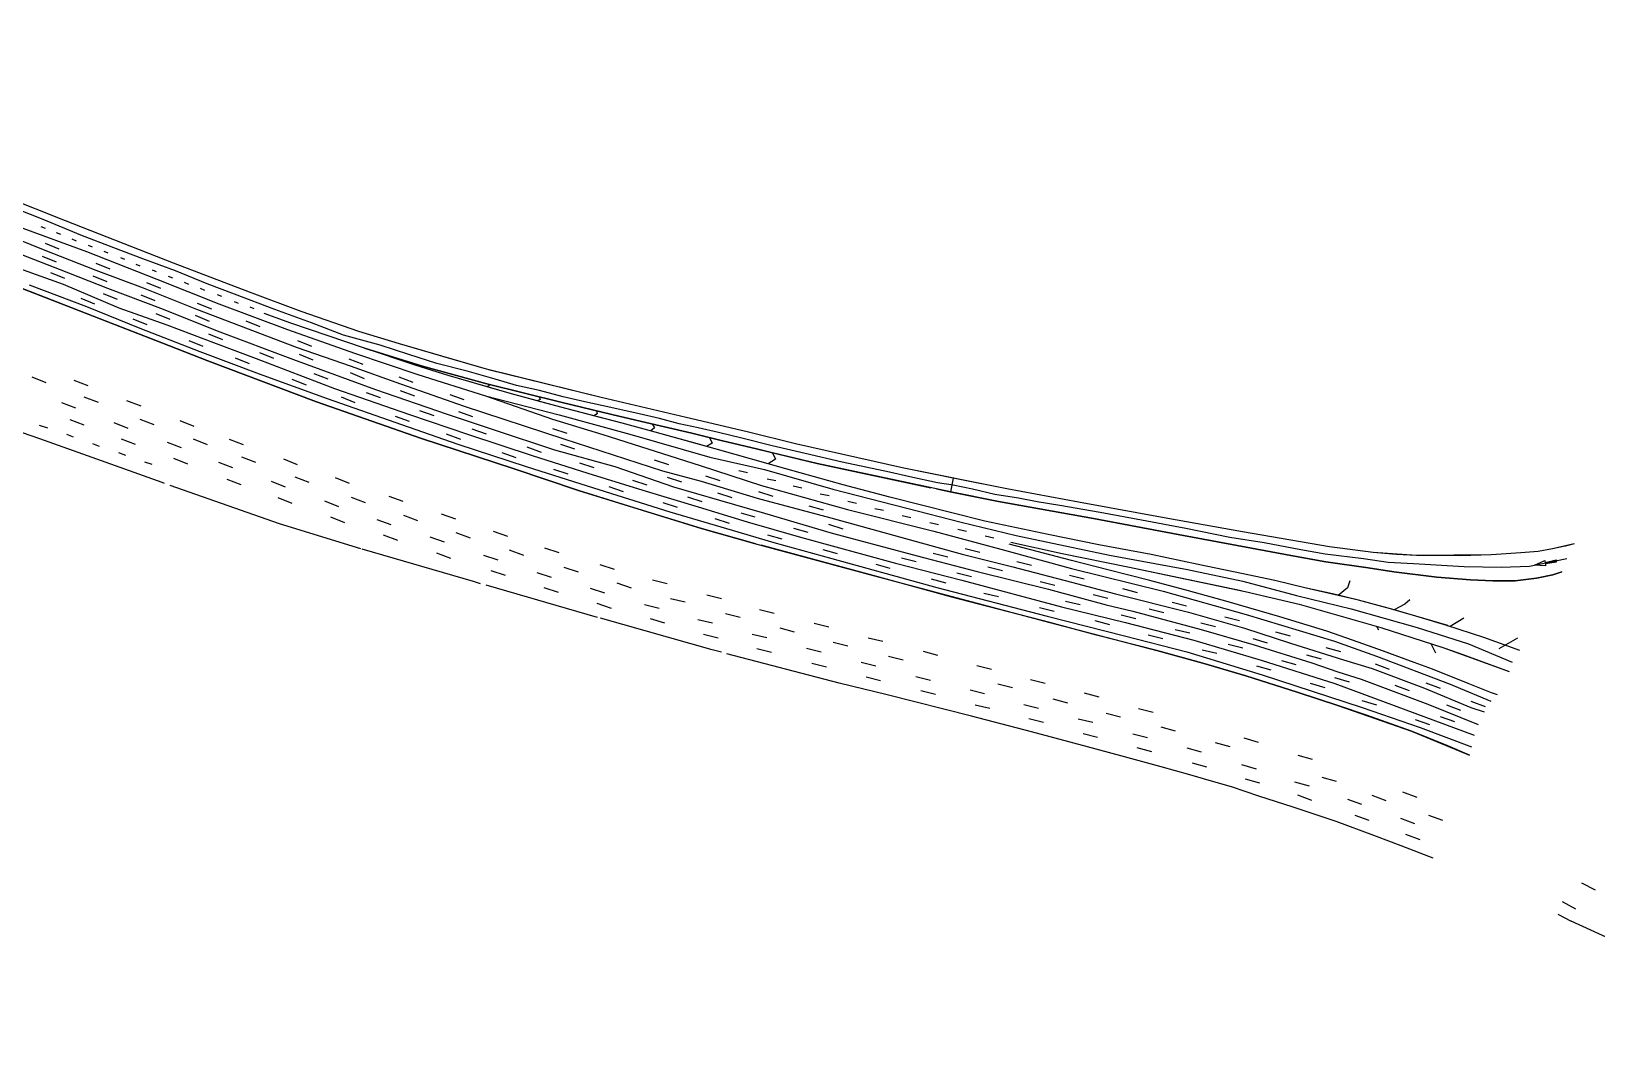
# Model space of a CAD drawing. Extents: x 6448775 to 6456929, y 1869110 to 1876805.
# Drawn here: x 6453720 to 6455069, y 1870831 to 1871712 of the extents above; entities that cross this region are included whole.
import ezdxf

# ---------------------------------------------------------------- set-up
doc = ezdxf.new("R2010")
doc.units = 0
doc.header["$LTSCALE"] = 100
doc.header["$MEASUREMENT"] = 0
doc.linetypes.add('D5', pattern=[1.05, 1, -0.05])
doc.layers.get('0').update_dxf_attribs({"color": 1, "linetype": 'CONTINUOUS'})
doc.layers.add('150', color=3, linetype='D5')
doc.layers.add('154', color=3, linetype='CONTINUOUS')

msp = doc.modelspace()

# ---------------------------------------------------------------- linework, layer by layer
for points in [[(6455043.4, 1871257.6), (6455011.4, 1871251), (6454986.9, 1871250.1), (6454955, 1871250.7), (6454911.4, 1871253.4), (6454889.5, 1871254.5), (6454868.4, 1871257.5), (6454835.3, 1871261.6), (6454814.2, 1871265.3), (6454782.7, 1871271.4), (6454753.2, 1871275.9), (6454715.3, 1871283.6), (6454676.9, 1871290.8), (6454641.3, 1871297.4), (6454606.5, 1871303.5), (6454587.2, 1871306.7), (6454571.1, 1871309.8), (6454550.6, 1871313), (6454531.3, 1871317.6), (6454514.8, 1871321), (6454501.1, 1871323.2), (6454477.2, 1871328.2), (6454459.7, 1871332.2), (6454418.9, 1871341), (6454387.1, 1871348.3), (6454358.8, 1871355), (6454332.6, 1871361.6), (6454312.4, 1871366.3), (6454294.8, 1871370.4), (6454278.7, 1871373.8), (6454261.7, 1871378.4), (6454244, 1871382.4), (6454219.7, 1871388.1), (6454197.3, 1871392.8), (6454178.6, 1871397.2), (6454158.3, 1871402.6), (6454138.4, 1871407), (6454120, 1871412.5), (6454095.9, 1871419.3), (6454069.7, 1871425.8), (6454045.7, 1871433.7), (6454020.9, 1871441.7), (6453989.4, 1871450.3), (6453961.7, 1871460.9), (6453930.1, 1871472.5), (6453895.4, 1871485.6), (6453871.8, 1871494.5), (6453844.5, 1871505.7), (6453816.5, 1871516.2), (6453791.3, 1871525.5), (6453762.9, 1871536.6), (6453730.5, 1871550), (6453697.6, 1871562.9)], [(6455049.8, 1871270.6), (6455031.2, 1871266.2), (6455018.9, 1871264), (6455003.8, 1871262.7), (6454978.4, 1871261), (6454914.1, 1871260.5), (6454876.5, 1871262.9), (6454839.1, 1871267.8), (6454763.9, 1871280.9), (6454699.7, 1871292.3), (6454622.8, 1871306.5), (6454561, 1871317.8), (6454472.2, 1871335.7), (6454378.7, 1871356.7), (6454337.2, 1871367.1), (6454284.5, 1871379.3), (6454211.4, 1871396.5), (6454112.6, 1871421), (6454037.5, 1871442.9), (6454002.5, 1871453.6), (6453952.9, 1871470.6), (6453908.3, 1871487.4), (6453842.7, 1871512.4), (6453749.6, 1871548.8), (6453697.8, 1871569.4)], [(6453686.3, 1871541.8), (6453730.6, 1871524.2), (6453775.8, 1871506.4), (6453816.7, 1871491), (6453862.6, 1871472.7), (6453949.5, 1871439.7), (6453995.1, 1871423.8), (6454038.3, 1871408.3), (6454093.3, 1871389), (6454179.3, 1871361.1), (6454264.3, 1871333.5), (6454297.4, 1871324.4), (6454345.8, 1871309.8), (6454409.2, 1871292.9), (6454522.5, 1871261.5), (6454566, 1871250.8), (6454616.6, 1871237.4), (6454654.7, 1871227.4), (6454717.6, 1871211.7), (6454765.8, 1871197.9), (6454805.3, 1871184.8), (6454851.2, 1871170.6), (6454875.7, 1871163.2), (6454920.9, 1871146.2), (6454960.9, 1871129.6), (6454972.3, 1871125.6)], [(6453713, 1871542.5), (6453767.7, 1871522.5), (6453828.4, 1871498.6), (6453881.8, 1871477.3), (6453941, 1871455.2), (6453998.7, 1871434.7), (6454053.4, 1871416.4), (6454111.6, 1871397.9), (6454169.4, 1871378), (6454212.9, 1871364.8), (6454296.7, 1871337.9), (6454349.6, 1871320.7), (6454423.7, 1871300.1), (6454497.9, 1871281.5), (6454555.8, 1871265.8), (6454616.8, 1871249.1), (6454695.7, 1871229.7), (6454767.2, 1871209.6), (6454843.2, 1871186.5), (6454879.6, 1871173.8), (6454943.1, 1871149.6), (6454978.1, 1871134.9)], [(6453706.5, 1871521.9), (6453744.3, 1871507.2), (6453786, 1871490.9), (6453833.9, 1871472.6), (6453880.5, 1871453.9), (6453946.3, 1871429.4), (6454017, 1871403.5), (6454078.5, 1871382.1), (6454119, 1871368.6), (6454171.1, 1871351.4), (6454223.2, 1871337), (6454273.6, 1871319.7), (6454313.2, 1871308.1), (6454352, 1871297), (6454410.3, 1871279.8), (6454489.1, 1871258.7), (6454535.5, 1871246.8), (6454596.8, 1871231.3), (6454646.6, 1871217.9), (6454669.6, 1871212.5), (6454728.3, 1871196.8), (6454774.2, 1871183.6), (6454823.9, 1871168), (6454846.1, 1871160.3), (6454866.3, 1871153.9), (6454923.6, 1871132.2), (6454967, 1871114.7)], [(6453655.3, 1871512.7), (6453727.8, 1871484.4), (6453832.6, 1871443.6), (6453872.4, 1871428.1), (6453965.9, 1871392.8), (6454055.6, 1871361.5), (6454136.3, 1871335.1), (6454191.9, 1871316.5), (6454297.9, 1871283.7), (6454343.4, 1871270.9), (6454445.7, 1871243.1), (6454598, 1871202.6), (6454690.3, 1871178.5), (6454729.7, 1871167.7), (6454766.8, 1871156.7), (6454811.1, 1871142.6), (6454847.1, 1871130.9), (6454909.7, 1871109), (6454959.7, 1871088.5)], [(6453694, 1871513.4), (6453747.6, 1871494.3), (6453795.8, 1871473.8), (6453837.1, 1871459.3), (6453879.7, 1871443.1), (6453914, 1871430.1), (6453981.5, 1871404.4), (6454046.3, 1871382), (6454096.9, 1871364.8), (6454151.8, 1871346.5), (6454199.9, 1871331.4), (6454247.2, 1871316.7), (6454295, 1871302.5), (6454337.3, 1871289.5), (6454383.2, 1871276.3), (6454464.9, 1871253.8), (6454522.1, 1871239.3), (6454608.1, 1871216.3), (6454663.3, 1871202.8), (6454722, 1871187.4), (6454780.1, 1871170.2), (6454843.5, 1871150.1), (6454963.6, 1871105.6)], [(6453718.5, 1871493.8), (6453767.7, 1871475), (6453813.9, 1871456.4), (6453865.5, 1871436.3), (6453916.6, 1871417.1), (6453975.1, 1871395.7), (6454039.2, 1871373.2), (6454087.9, 1871356.4), (6454146.7, 1871337.1), (6454199.4, 1871320.4), (6454270.4, 1871298.1), (6454324.3, 1871282.2), (6454360.1, 1871271.7), (6454410, 1871258), (6454500.5, 1871233), (6454595.8, 1871208.2), (6454662.4, 1871191.3), (6454716, 1871177.4), (6454781.1, 1871157.7), (6454867.2, 1871129.6), (6454917.1, 1871112.2), (6454961.3, 1871095.7)], [(6455003.1, 1871178.6), (6454971.9, 1871189.7), (6454940.1, 1871200.2), (6454941, 1871200.2), (6454913.3, 1871208.2), (6454894.7, 1871213.7), (6454864.1, 1871221.9), (6454846.5, 1871226.1), (6454817.8, 1871232.7), (6454791.8, 1871238.8), (6454763.3, 1871244.9), (6454725.7, 1871252.7), (6454685.2, 1871261.3), (6454640.1, 1871269.7), (6454596.5, 1871278.6), (6454542.1, 1871290.1), (6454460.1, 1871310.7), (6454419.9, 1871321.2), (6454370.6, 1871335), (6454311.5, 1871351.7), (6454257.9, 1871366.8), (6454229.4, 1871374.4), (6454205, 1871380.8), (6454176.5, 1871388.3), (6454156.2, 1871393.7), (6454134, 1871399.7), (6454113.1, 1871405.8), (6454079.5, 1871415.6), (6454051, 1871424.4), (6454007.5, 1871439)], [(6455039.3, 1871246.5), (6455031.5, 1871243.9), (6455017.4, 1871240.9), (6454998.9, 1871238.6), (6454979.7, 1871238.6), (6454960.6, 1871239.5), (6454931.5, 1871241.9), (6454894.4, 1871246.5), (6454872.2, 1871249.8), (6454835.8, 1871255), (6454805.6, 1871260.5), (6454708.7, 1871278.6), (6454635.5, 1871292.2), (6454553.8, 1871307), (6454512.3, 1871315.2), (6454397.5, 1871339.6), (6454359.1, 1871349), (6454346.4, 1871352.1), (6454314.8, 1871359.5), (6454289.4, 1871366), (6454246.1, 1871375.9), (6454220.4, 1871381.9), (6454177.8, 1871392.3), (6454112.9, 1871408.4), (6454057.5, 1871423.5), (6454007.5, 1871439)], [(6454111.6, 1871397.9), (6454175.2, 1871381.8), (6454236, 1871365.1), (6454305, 1871345.3), (6454352.2, 1871334.5), (6454411.1, 1871317.7), (6454474.8, 1871301.2), (6454521.6, 1871289.1), (6454568.9, 1871277.6), (6454649.5, 1871260.6), (6454716.5, 1871248.4), (6454764.4, 1871238.2), (6454810.6, 1871226.1), (6454857.6, 1871214.6), (6454914.5, 1871198.3), (6454958.7, 1871184.3), (6454996.4, 1871168.6)], [(6454983.9, 1871140.3), (6454978.7, 1871142.1), (6454958.6, 1871150.2), (6454927.9, 1871162.4), (6454912.1, 1871168.2), (6454884.8, 1871178.3), (6454858.8, 1871187.5), (6454836.7, 1871195.1), (6454796.3, 1871207.7), (6454751.6, 1871220.6), (6454717.6, 1871230), (6454684.3, 1871238.9), (6454648, 1871248), (6454616.8, 1871256.2), (6454562.9, 1871270.3)], [(6454564.5, 1871271.8), (6454608.7, 1871262.2), (6454665.1, 1871250.8), (6454766.3, 1871229.5), (6454812.8, 1871218.4), (6454883.2, 1871198.4), (6454937.4, 1871180.8), (6454993.7, 1871160.4)]]:
    msp.add_lwpolyline(points)
at = {"layer": '150'}
for points in [[(6454343.4, 1871270.9), (6454297.9, 1871283.7), (6454243.5, 1871300.5), (6454191.9, 1871316.5), (6454136.3, 1871335.1), (6454055.6, 1871361.5), (6453965.9, 1871392.8), (6453872.4, 1871428.1), (6453832.6, 1871443.6), (6453778.7, 1871464.6), (6453686.7, 1871500.4), (6453584, 1871540.5), (6453567.7, 1871547.5), (6453526.9, 1871563), (6453401.6, 1871612.6), (6453303.8, 1871651.6), (6453262.5, 1871668.3), (6453159.8, 1871712.1)], [(6454112.6, 1871421), (6454074.8, 1871431.8), (6454037.5, 1871442.9), (6454002.5, 1871453.6), (6453952.9, 1871470.6), (6453908.3, 1871487.4), (6453842.7, 1871512.4), (6453749.6, 1871548.8), (6453697.8, 1871569.4)], [(6454817.8, 1871232.7), (6454791.8, 1871238.8), (6454763.3, 1871244.9), (6454725.7, 1871252.7), (6454685.2, 1871261.3), (6454640.1, 1871269.7), (6454596.5, 1871278.6), (6454542.1, 1871290.1), (6454460.1, 1871310.7), (6454419.9, 1871321.2), (6454370.6, 1871335), (6454311.5, 1871351.7), (6454291.2, 1871357.5), (6454257.9, 1871366.8), (6454229.4, 1871374.4), (6454195.3, 1871383.3), (6454176.5, 1871388.3), (6454134, 1871399.7), (6454079.5, 1871415.6), (6454051, 1871424.4), (6454007.5, 1871439), (6453944, 1871460.6), (6453920.9, 1871469.1)], [(6454007.5, 1871439), (6454057.5, 1871423.5), (6454112.9, 1871408.4), (6454177.8, 1871392.3), (6454220.4, 1871381.9), (6454246.1, 1871375.9), (6454289.4, 1871366), (6454314.8, 1871359.5), (6454346.4, 1871352.1), (6454397.5, 1871339.6), (6454513.6, 1871314.9), (6454553.8, 1871307), (6454635.5, 1871292.2), (6454708.7, 1871278.6), (6454805.6, 1871260.5), (6454835.8, 1871255), (6454872.2, 1871249.8), (6454894.4, 1871246.5), (6454931.5, 1871241.9), (6454960.6, 1871239.5), (6454979.7, 1871238.6), (6454998.9, 1871238.6), (6455017.4, 1871240.9), (6455031.5, 1871243.9), (6455039.3, 1871246.5)], [(6455049.8, 1871270.6), (6455042.1, 1871268.4), (6455031.2, 1871266.2), (6455018.9, 1871264), (6455003.8, 1871262.7), (6454978.4, 1871261), (6454952.2, 1871260.3), (6454914.1, 1871260.5), (6454896.6, 1871261.3), (6454876.5, 1871262.9), (6454839.1, 1871267.8), (6454763.9, 1871280.9), (6454699.7, 1871292.3), (6454622.8, 1871306.5), (6454561, 1871317.8), (6454519, 1871326.2), (6454472.2, 1871335.7), (6454378.7, 1871356.7), (6454337.2, 1871367.1), (6454284.5, 1871379.3), (6454211.4, 1871396.5), (6454112.6, 1871421)], [(6454208.3, 1871207.1), (6454101.3, 1871237.9), (6454004.2, 1871266.1), (6453934.2, 1871287.7), (6453832.9, 1871323.3), (6453776.6, 1871343.4), (6453727.7, 1871360.9), (6453634.2, 1871393.6)], [(6454870.9, 1871122.9), (6454847.1, 1871130.9), (6454811.1, 1871142.6), (6454766.8, 1871156.7), (6454729.7, 1871167.7), (6454690.3, 1871178.5), (6454638.2, 1871191.9), (6454598, 1871202.6), (6454536.9, 1871218.4), (6454513.6, 1871224.6), (6454445.7, 1871243.1), (6454343.4, 1871270.9)], [(6454927.9, 1871162.4), (6454912.1, 1871168.2), (6454885.4, 1871178.1), (6454858.8, 1871187.5), (6454836.7, 1871195.1), (6454796.3, 1871207.7), (6454751.6, 1871220.6), (6454717.6, 1871230), (6454684.3, 1871238.9), (6454648, 1871248), (6454616.8, 1871256.2), (6454562.9, 1871270.3)], [(6454564.5, 1871271.8), (6454608.7, 1871262.2), (6454665.1, 1871250.8), (6454766.3, 1871229.5), (6454812.8, 1871218.4), (6454883.2, 1871198.4), (6454937.4, 1871180.8), (6454950.7, 1871176.4), (6454993.7, 1871160.4)], [(6455003.1, 1871178.6), (6454971.9, 1871189.7), (6454940.1, 1871200.2), (6454913.3, 1871208.2), (6454889.6, 1871215.2), (6454864.1, 1871221.9), (6454841.6, 1871227.3), (6454817.8, 1871232.7)], [(6454630.5, 1871095.5), (6454582.3, 1871108.4), (6454530.4, 1871122.1), (6454457.8, 1871140.3), (6454416.5, 1871150.5), (6454307, 1871179.1), (6454208.3, 1871207.1)], [(6454983.9, 1871140.3), (6454978.7, 1871142.1), (6454958.6, 1871150.2), (6454927.9, 1871162.4)], [(6454959.7, 1871088.5), (6454941, 1871096.3), (6454909.7, 1871109), (6454870.9, 1871122.9)], [(6454778.1, 1871053.1), (6454754.4, 1871061), (6454737.2, 1871065.9), (6454718.6, 1871071.3), (6454693.8, 1871078.3), (6454659.1, 1871087.9), (6454630.5, 1871095.5)], [(6454928.4, 1870999.6), (6454900.7, 1871010.2), (6454877.2, 1871019.2), (6454844.6, 1871031.1), (6454807.6, 1871043.5), (6454778.1, 1871053.1)], [(6455035.9, 1870951.5), (6455047.3, 1870945.4)], [(6455252.8, 1870831.2), (6455225.8, 1870848.6), (6455183.4, 1870873.7), (6455134.2, 1870902), (6455081.2, 1870929.9), (6455047.3, 1870945.4)]]:
    msp.add_lwpolyline(points, dxfattribs=at)
at = {"layer": '154'}
for points in [[(6453732.4, 1871542.2), (6453728.8, 1871543.8)], [(6453745.6, 1871537), (6453742, 1871538.5)], [(6453759.1, 1871531.4), (6453755.6, 1871532.9)], [(6453729.7, 1871518.3), (6453741.7, 1871513.5)], [(6453732.1, 1871529.5), (6453744.1, 1871524.7)], [(6453773.1, 1871526.2), (6453769.6, 1871527.7)], [(6453786.5, 1871520.9), (6453783, 1871522.5)], [(6453775.8, 1871512.4), (6453787.8, 1871507.5)], [(6453800.9, 1871515.4), (6453797.3, 1871516.9)], [(6453814.1, 1871509.8), (6453810.5, 1871511.3)], [(6453828.2, 1871504.8), (6453824.6, 1871506.3)], [(6453736.9, 1871504.3), (6453749, 1871499.4)], [(6453773.4, 1871501.4), (6453785.4, 1871496.6)], [(6453819.4, 1871495.7), (6453831.5, 1871490.8)], [(6453842.1, 1871499.4), (6453838.5, 1871500.9)], [(6453855.9, 1871494.1), (6453852.4, 1871495.7)], [(6453762.8, 1871482.1), (6453774.8, 1871477.2)], [(6453782.1, 1871486.2), (6453794.2, 1871481.3)], [(6453814.5, 1871485.1), (6453826.6, 1871480.2)], [(6453863.3, 1871478), (6453875.4, 1871473.1)], [(6453869.8, 1871488.9), (6453866.2, 1871490.4)], [(6453884.3, 1871483.5), (6453880.8, 1871485)], [(6453898.9, 1871477.6), (6453895.3, 1871479.1)], [(6453807.7, 1871464.4), (6453819.8, 1871459.5)], [(6453827.6, 1871469), (6453839.7, 1871464.1)], [(6453861.4, 1871467.4), (6453873.5, 1871462.5)], [(6453912.4, 1871472.9), (6453908.8, 1871474.4)], [(6453873, 1871451.5), (6453885.1, 1871446.7)], [(6453905, 1871462.7), (6453917.1, 1871457.9)], [(6453856, 1871445.6), (6453868, 1871440.7)], [(6453949.6, 1871445.8), (6453961.7, 1871440.9)], [(6453895.9, 1871430.8), (6453907.9, 1871425.9)], [(6453916.8, 1871435.3), (6453928.9, 1871430.4)], [(6453951, 1871434), (6453963, 1871429.1)], [(6453994, 1871430), (6454006, 1871425.2)], [(6453720.7, 1871414.3), (6453732.9, 1871409.6)], [(6453757, 1871411.6), (6453769.1, 1871407)], [(6453944.9, 1871412.5), (6453957, 1871407.6)], [(6453963.8, 1871417.4), (6453975.9, 1871412.6)], [(6453995, 1871418), (6454007.1, 1871413.1)], [(6454036.9, 1871414.3), (6454049.1, 1871409.8)], [(6453765.6, 1871397.2), (6453777.8, 1871392.6)], [(6453987.2, 1871397.3), (6453999.2, 1871392.4)], [(6454008.8, 1871400.9), (6454021, 1871396.5)], [(6454038.2, 1871402.5), (6454050.4, 1871398)], [(6454080.9, 1871399.2), (6454093.1, 1871394.8)], [(6454114.3, 1871408), (6454114.4, 1871406.6), (6454113.1, 1871405.8)], [(6454158, 1871397.2), (6454158.7, 1871394.8), (6454156.2, 1871393.7)], [(6453746.3, 1871392.2), (6453758.4, 1871387.6)], [(6453802.4, 1871394.1), (6453814.5, 1871389.4)], [(6454054.9, 1871385.4), (6454067.1, 1871381)], [(6454088.3, 1871384.6), (6454100.5, 1871380.1)], [(6454207.2, 1871385.1), (6454207.9, 1871382.4), (6454205, 1871380.8)], [(6453734.4, 1871370.2), (6453727.3, 1871372.5)], [(6453753.4, 1871377.7), (6453765.5, 1871373)], [(6453791.4, 1871375), (6453803.5, 1871370.3)], [(6453813.8, 1871378), (6453825.9, 1871373.4)], [(6453848.2, 1871376.7), (6453860.3, 1871372)], [(6454033.8, 1871380.6), (6454046, 1871376.2)], [(6454169.4, 1871369.8), (6454181.8, 1871365.8)], [(6454255.3, 1871373.8), (6454257.2, 1871370.5), (6454254.2, 1871367.8)], [(6453756.5, 1871362.4), (6453751, 1871364.7)], [(6453779, 1871354.4), (6453773.4, 1871356.6)], [(6453797.7, 1871361.1), (6453809.8, 1871356.5)], [(6453837.2, 1871358.1), (6453849.4, 1871353.5)], [(6453859.6, 1871360.9), (6453871.7, 1871356.2)], [(6453890.7, 1871360.7), (6453902.9, 1871356)], [(6454077.8, 1871365.3), (6454090, 1871360.8)], [(6454100, 1871369.7), (6454112.2, 1871365.2)], [(6454176.2, 1871356.3), (6454188.5, 1871352.3)], [(6454304.6, 1871362.1), (6454307.1, 1871357.1), (6454302.1, 1871354.4)], [(6453801.6, 1871346.6), (6453795.6, 1871348.8)], [(6453842.7, 1871344.2), (6453854.8, 1871339.5)], [(6453901.3, 1871345.6), (6453913.4, 1871340.9)], [(6453937.5, 1871343.7), (6453949.5, 1871338.9)], [(6454125.6, 1871349.2), (6454137.8, 1871344.8)], [(6454147.2, 1871354.1), (6454159.5, 1871349.6)], [(6454257.1, 1871342.8), (6454269.4, 1871338.8)], [(6454359.1, 1871349), (6454361.7, 1871343.5), (6454355.2, 1871339.4)], [(6453824.3, 1871338.8), (6453818, 1871340.8)], [(6453881.6, 1871341), (6453893.7, 1871336.3)], [(6454170.4, 1871334.9), (6454182.7, 1871330.9)], [(6454192.7, 1871340.3), (6454205.1, 1871336.2)], [(6454337.4, 1871331.8), (6454329.9, 1871333.5)], [(6453888.7, 1871326.3), (6453900.8, 1871321.7)], [(6453926.9, 1871324.5), (6453938.9, 1871319.6)], [(6453947.3, 1871328.3), (6453959.3, 1871323.5)], [(6453982, 1871327.7), (6453994.1, 1871322.8)], [(6454217.9, 1871319.8), (6454230.3, 1871315.7)], [(6454238.4, 1871325.4), (6454250.8, 1871321.3)], [(6454268.2, 1871327.9), (6454280.6, 1871323.9)], [(6454301.3, 1871329.1), (6454313.7, 1871325.1)], [(6454361.8, 1871324.7), (6454354.3, 1871326.3)], [(6454384.4, 1871318.4), (6454376.9, 1871320.1)], [(6454514.8, 1871327), (6454512.3, 1871315.2)], [(6453932.8, 1871310.5), (6453944.9, 1871305.6)], [(6453973, 1871307.5), (6453985.1, 1871302.6)], [(6453995.8, 1871310.8), (6454007.9, 1871306)], [(6454028.3, 1871311.7), (6454040.5, 1871307.3)], [(6454264.5, 1871306), (6454276.9, 1871302)], [(6454285.7, 1871310.9), (6454298.1, 1871306.9)], [(6454311.6, 1871314.4), (6454324, 1871310.4)], [(6454346.8, 1871315.7), (6454359.2, 1871311.7)], [(6454390.3, 1871303.2), (6454402.6, 1871299.7)], [(6454407.7, 1871311.8), (6454400.2, 1871313.4)], [(6454431.5, 1871305.3), (6454424, 1871307)], [(6453978.1, 1871293.8), (6453990.2, 1871288.9)], [(6454018, 1871291.6), (6454030.2, 1871287.1)], [(6454040.9, 1871295.2), (6454053.1, 1871290.7)], [(6454073.6, 1871296.4), (6454085.8, 1871292)], [(6454309.2, 1871292.4), (6454321.6, 1871288.4)], [(6454331.7, 1871297.2), (6454343.9, 1871293.7)], [(6454454.6, 1871299.1), (6454447.1, 1871300.7)], [(6454478.1, 1871292.8), (6454470.6, 1871294.5)], [(6454023.5, 1871278.2), (6454035.7, 1871273.7)], [(6454063.7, 1871276.5), (6454075.9, 1871272.1)], [(6454086.1, 1871280.3), (6454098.4, 1871275.8)], [(6454118.4, 1871281.5), (6454130.6, 1871277.1)], [(6454354.7, 1871278.2), (6454367, 1871274.7)], [(6454377, 1871284), (6454389.3, 1871280.5)], [(6454407.2, 1871287.5), (6454419.5, 1871283.5)], [(6454502.1, 1871287), (6454494.6, 1871288.6)], [(6454526.3, 1871281.1), (6454518.8, 1871282.8)], [(6454549.8, 1871275.5), (6454542.3, 1871277.2)], [(6454069.4, 1871262.7), (6454081.6, 1871258.2)], [(6454132, 1871265.2), (6454144.3, 1871260.8)], [(6454162.6, 1871267.1), (6454175, 1871263.1)], [(6454402.3, 1871265.7), (6454414.6, 1871262.2)], [(6454497.5, 1871262.5), (6454510.1, 1871259.3)], [(6454525.1, 1871266.6), (6454537.7, 1871263.4)], [(6454109.8, 1871260.8), (6454122.2, 1871256.8)], [(6454179.1, 1871250.5), (6454191.5, 1871246.5)], [(6454210.2, 1871252.7), (6454222.5, 1871248.7)], [(6454447.9, 1871252.9), (6454460.2, 1871249.4)], [(6454470.1, 1871258.4), (6454482.8, 1871255.3)], [(6454544.6, 1871250.7), (6454557.2, 1871247.5)], [(6454569.6, 1871255.2), (6454582.2, 1871252)], [(6454116.3, 1871247.4), (6454128.7, 1871243.4)], [(6454155.8, 1871245.9), (6454168.2, 1871241.9)], [(6454224.9, 1871236.8), (6454237.3, 1871232.7)], [(6454255.7, 1871239.5), (6454268.3, 1871236.4)], [(6454495.7, 1871240.2), (6454508.3, 1871237)], [(6454517.8, 1871245.4), (6454530.4, 1871242.3)], [(6454589.7, 1871238), (6454602.3, 1871234.9)], [(6454615, 1871243.4), (6454627.6, 1871240.3)], [(6454856.4, 1871238.7), (6454854.5, 1871232.5), (6454846.5, 1871226.1)], [(6454161.8, 1871232.9), (6454174.2, 1871228.8)], [(6454201.8, 1871232.2), (6454214.2, 1871228.2)], [(6454271.1, 1871223.5), (6454283.7, 1871220.4)], [(6454302.5, 1871226.5), (6454315.1, 1871223.4)], [(6454541.1, 1871228.1), (6454553.7, 1871225)], [(6454635.4, 1871226.8), (6454648.1, 1871223.7)], [(6454660.6, 1871231.9), (6454673.3, 1871228.7)], [(6454908.1, 1871222.3), (6454903.9, 1871218.6), (6454894.7, 1871213.7)], [(6454207.6, 1871219.3), (6454220, 1871215.2)], [(6454248.8, 1871218.2), (6454261.4, 1871215.1)], [(6454318.4, 1871210.5), (6454331, 1871207.4)], [(6454347.7, 1871213.9), (6454360.4, 1871210.8)], [(6454589.2, 1871215.6), (6454601.8, 1871212.4)], [(6454611.5, 1871221.2), (6454624.1, 1871218.1)], [(6454659.4, 1871209.3), (6454672, 1871206.2)], [(6454683.6, 1871214.6), (6454696.2, 1871211.4)], [(6454703.3, 1871220.2), (6454715.9, 1871217)], [(6454253.5, 1871206.3), (6454265.8, 1871202.3)], [(6454294.6, 1871205.4), (6454307.2, 1871202.3)], [(6454365.2, 1871198), (6454377.8, 1871194.8)], [(6454395, 1871202.2), (6454407.6, 1871199)], [(6454636.8, 1871204.3), (6454649.4, 1871201.1)], [(6454706, 1871196.8), (6454718.6, 1871193.7)], [(6454728.2, 1871202.4), (6454740.8, 1871199.3)], [(6454748.7, 1871207.7), (6454761.3, 1871204.5)], [(6454792.6, 1871194.6), (6454805.1, 1871191.1)], [(6454881.5, 1871196.1), (6454879.8, 1871199.4)], [(6454954.8, 1871206.5), (6454942.9, 1871199.2)], [(6454299.6, 1871192.8), (6454312.3, 1871189.6)], [(6454341.5, 1871192.8), (6454354.1, 1871189.7)], [(6454411.2, 1871185.8), (6454423.8, 1871182.7)], [(6454441.5, 1871189.6), (6454454.1, 1871186.5)], [(6454682.7, 1871192.2), (6454695.3, 1871189)], [(6454751.6, 1871184.1), (6454764.2, 1871180.9)], [(6454772.8, 1871188.9), (6454785.3, 1871185.3)], [(6454835.9, 1871181.2), (6454848.4, 1871177.6)], [(6454930.7, 1871176.3), (6454926.6, 1871184.3)], [(6455001, 1871189.2), (6454985, 1871179.9)], [(6454345.6, 1871180.4), (6454358.2, 1871177.2)], [(6454388.3, 1871180.7), (6454400.9, 1871177.5)], [(6454392.9, 1871167.6), (6454405.6, 1871164.5)], [(6454435.4, 1871168.6), (6454448, 1871165.5)], [(6454458.9, 1871173.7), (6454471.5, 1871170.5)], [(6454488.7, 1871177.9), (6454501.3, 1871174.7)], [(6454729.4, 1871179.3), (6454742, 1871176.2)], [(6454797.6, 1871170.1), (6454810.1, 1871166.5)], [(6454819.3, 1871174.9), (6454831.8, 1871171.3)], [(6454439.6, 1871155.8), (6454452.2, 1871152.7)], [(6454482.6, 1871156.3), (6454495.2, 1871153.1)], [(6454535.1, 1871165.7), (6454547.7, 1871162.6)], [(6454776, 1871165.5), (6454788.5, 1871162)], [(6454843.4, 1871155.2), (6454855.9, 1871151.6)], [(6454878.3, 1871167), (6454890.5, 1871162.5)], [(6454486.8, 1871144.1), (6454499.4, 1871141)], [(6454529.2, 1871144.7), (6454541.8, 1871141.6)], [(6454553.1, 1871150), (6454565.7, 1871146.8)], [(6454581.2, 1871153.5), (6454593.9, 1871150.4)], [(6454627.6, 1871142.2), (6454640.1, 1871138.6)], [(6454822.4, 1871150.4), (6454834.9, 1871146.8)], [(6454895.4, 1871148.6), (6454907.6, 1871144.1)], [(6454922.1, 1871150.7), (6454934.3, 1871146.2)], [(6454533.6, 1871131.9), (6454546.2, 1871128.8)], [(6454575.6, 1871132.1), (6454588.2, 1871129)], [(6454600.6, 1871136.8), (6454613.2, 1871133.6)], [(6454674.5, 1871128.7), (6454687.1, 1871125.5)], [(6454867, 1871135.5), (6454879.5, 1871131.9)], [(6454939.7, 1871131.8), (6454952, 1871127.3)], [(6454960.9, 1871134.9), (6454973.2, 1871130.4)], [(6454580, 1871120), (6454592.6, 1871116.8)], [(6454622.3, 1871119.8), (6454634.9, 1871116.7)], [(6454646.4, 1871124.6), (6454659, 1871121.5)], [(6454912.8, 1871119.2), (6454925.1, 1871114.8)], [(6454934.4, 1871121.8), (6454946.6, 1871117.4)], [(6454626.6, 1871107), (6454639.2, 1871103.8)], [(6454669.5, 1871106.7), (6454682.1, 1871103.6)], [(6454693.6, 1871112.9), (6454706.1, 1871109.3)], [(6454765.1, 1871103.2), (6454777.6, 1871099.6)], [(6454673, 1871095.1), (6454685.5, 1871091.5)], [(6454716, 1871094.8), (6454728.5, 1871091.2)], [(6454740.5, 1871099.4), (6454753, 1871095.8)], [(6454811.6, 1871088.5), (6454824.1, 1871084.9)], [(6454720.6, 1871081.8), (6454733.1, 1871078.3)], [(6454763.2, 1871080.3), (6454775.7, 1871076.7)], [(6454766.3, 1871068.1), (6454778.8, 1871064.5)], [(6454808.9, 1871065.5), (6454821.4, 1871061.9)], [(6454832.3, 1871069.5), (6454844.8, 1871066)], [(6454811.4, 1871054.1), (6454823.6, 1871049.6)], [(6454854.5, 1871050.6), (6454866.7, 1871046.1)], [(6454875.4, 1871053.8), (6454887.6, 1871049.4)], [(6454902, 1871056.8), (6454914.2, 1871052.3)], [(6454860.8, 1871036.7), (6454873, 1871032.3)], [(6454900.1, 1871034), (6454912.3, 1871029.6)], [(6454924.2, 1871036.7), (6454936.5, 1871032.3)], [(6454904.4, 1871020.2), (6454916.7, 1871015.8)], [(6455056.3, 1870978.5), (6455067.8, 1870972.4)], [(6455039.6, 1870962.2), (6455051.1, 1870956.1)]]:
    msp.add_lwpolyline(points, dxfattribs=at)
msp.add_lwpolyline([(6455034.3, 1871256.6), (6455034.3, 1871254.7), (6455025.2, 1871253.4), (6455025.2, 1871251.5), (6455015.7, 1871252), (6455024.6, 1871256), (6455024.9, 1871254.5)], close=True, dxfattribs=at)

doc.saveas('drawing.dxf')
